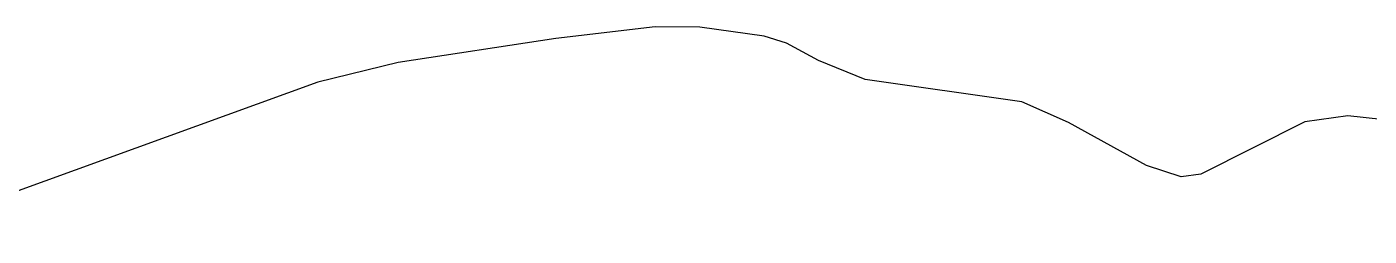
# Model space of a CAD drawing. Header units: inches. Extents: x 653559 to 669309, y 7245317 to 7256454.
# Drawn here: x 658572.5 to 658805.5, y 7253917.9 to 7253954.2 of the extents above; entities that cross this region are included whole.
import ezdxf

# ---------------------------------------------------------------- set-up
doc = ezdxf.new("R2010")
doc.units = ezdxf.units.IN
doc.header["$MEASUREMENT"] = 0
doc.layers.add('Cauce', color=5, linetype='Continuous')
doc.layers.add('Perimetral', color=190, linetype='Continuous')

msp = doc.modelspace()

# ---------------------------------------------------------------- linework, layer by layer
at = {"layer": 'Cauce', "color": 160}
msp.add_polyline3d([(658816.19, 7253937.2, 0), (658801.83, 7253938.77, 0), (658794.36, 7253937.74, 0), (658776.33, 7253928.63, 0), (658772.92, 7253928.16, 0), (658766.85, 7253930.15, 0), (658753.34, 7253937.6, 0), (658745.24, 7253941.2, 0), (658718.04, 7253945.06, 0), (658709.93, 7253948.36, 0), (658704.36, 7253951.4, 0), (658700.49, 7253952.6, 0), (658689.29, 7253954.16, 0), (658681.55, 7253954.2, 0), (658664.3, 7253952.19, 0), (658636.96, 7253948, 0), (658622.97, 7253944.63, 0), (658549.2, 7253917.9, 0)], dxfattribs=at)
at = {"layer": 'Perimetral', "color": 200}
msp.add_polyline3d([(658816.19, 7253937.2, 0), (658801.83, 7253938.77, 0), (658794.36, 7253937.74, 0), (658776.33, 7253928.63, 0), (658772.92, 7253928.16, 0), (658766.85, 7253930.15, 0), (658753.34, 7253937.6, 0), (658745.24, 7253941.2, 0), (658718.04, 7253945.06, 0), (658709.93, 7253948.36, 0), (658704.36, 7253951.4, 0), (658700.49, 7253952.6, 0), (658689.29, 7253954.16, 0), (658681.55, 7253954.2, 0), (658664.3, 7253952.19, 0), (658636.96, 7253948, 0), (658622.97, 7253944.63, 0), (658549.2, 7253917.9, 0)], dxfattribs=at)

doc.saveas('drawing.dxf')
